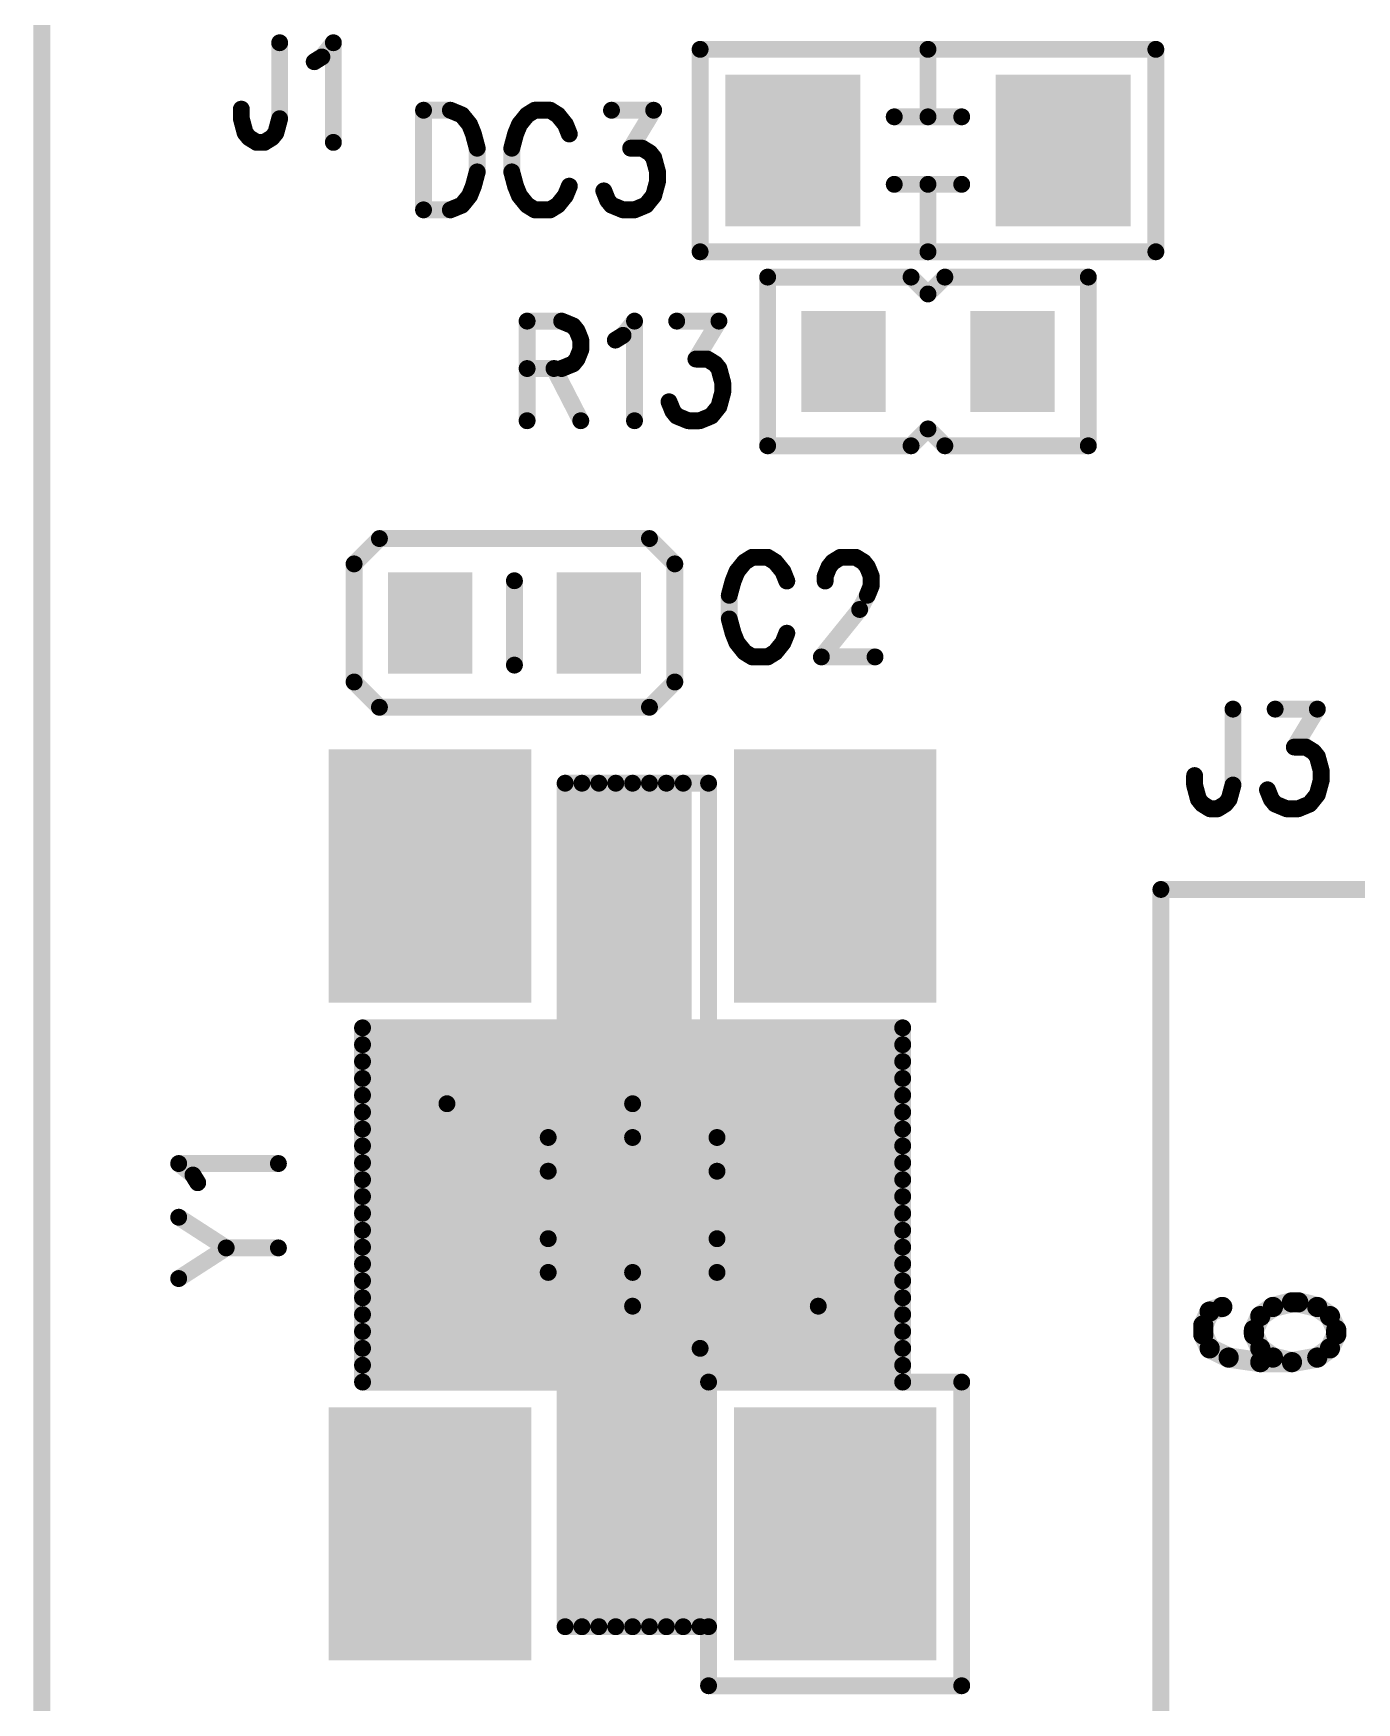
# Model space of a CAD drawing. Extents: x 100 to 128.6, y 94 to 134.1.
# Drawn here: x 99.95 to 107.79, y 102.8 to 112.69 of the extents above; entities that cross this region are included whole.
import ezdxf

# ---------------------------------------------------------------- set-up
doc = ezdxf.new("R2010")
doc.units = 0
doc.layers.get('0').update_dxf_attribs({"linetype": 'CONTINUOUS'})
doc.layers.add('MASK-TOP_PHO', color=10, linetype='CONTINUOUS')
doc.layers.add('SILK-TOP_PHO', color=9, linetype='CONTINUOUS')

# ---------------------------------------------------------------- blocks, each defined once
blk = doc.blocks.new('ROUND_1')
at = {"const_width": 0.050038}
blk.add_lwpolyline([(-0.025018, 0, 1), (0.025018, 0, 1)], format="xyb", close=True, dxfattribs=at)
blk = doc.blocks.new('ROUND_114')
at = {"const_width": 0.059944}
blk.add_lwpolyline([(-0.029972, 0, 1), (0.029972, 0, 1)], format="xyb", close=True, dxfattribs=at)
blk = doc.blocks.new('SQUARE_16')
blk.add_solid([(0.250062, 0.250062), (0.250062, -0.250062), (-0.250062, 0.250062), (-0.250062, -0.250062)])
blk = doc.blocks.new('SQUARE_48')
blk.add_solid([(0.599948, 0.599948), (0.599948, -0.599948), (-0.599948, 0.599948), (-0.599948, -0.599948)])
blk = doc.blocks.new('SQUARE_165')
blk.add_solid([(0.40005, 0.40005), (0.40005, -0.40005), (-0.40005, 0.40005), (-0.40005, -0.40005)])

msp = doc.modelspace()

# ---------------------------------------------------------------- linework, layer by layer
at = {"layer": 'MASK-TOP_PHO'}
for points, const_width in [([(100.000054, 131.99999), (100.000054, 102.00005)], 0.100076), ([(104.44988, 112.050068), (104.44988, 111.949992)], 0.8001), ([(106.05008, 112.050068), (106.05008, 111.949992)], 0.8001), ([(104.750108, 110.700058), (104.750108, 110.79988)], 0.500124), ([(105.750106, 110.700058), (105.750106, 110.79988)], 0.500124), ([(102.300024, 109.249972), (102.300024, 109.149896)], 0.500124), ([(103.300022, 109.249972), (103.300022, 109.149896)], 0.500124), ([(102.300024, 107.54995), (102.300024, 107.849924)], 1.199896), ([(104.70007, 107.54995), (104.70007, 107.849924)], 1.199896), ([(102.300024, 103.650034), (102.300024, 103.950008)], 1.199896), ([(104.70007, 103.650034), (104.70007, 103.950008)], 1.199896)]:
    msp.add_lwpolyline(points, dxfattribs=dict(at, const_width=const_width))
at = {"layer": 'SILK-TOP_PHO'}
for points, const_width in [([(100.000054, 131.99999), (100.000054, 102.00005)], 0.100076), ([(101.408992, 112.639094), (101.408992, 112.189006)], 0.100076), ([(101.613716, 112.526572), (101.659182, 112.554766)], 0.100076), ([(101.659182, 112.554766), (101.727254, 112.639094)], 0.100076), ([(101.727254, 112.639094), (101.727254, 112.048544)], 0.100076), ([(103.89997, 111.400082), (103.89997, 112.599978)], 0.100076), ([(103.89997, 112.599978), (106.59999, 112.599978)], 0.100076), ([(105.24998, 112.599978), (105.24998, 112.199928)], 0.100076), ([(106.59999, 112.599978), (106.59999, 111.400082)], 0.100076), ([(101.181916, 112.189006), (101.181916, 112.245394)], 0.100076), ([(101.204522, 112.104678), (101.181916, 112.189006)], 0.100076), ([(101.408992, 112.189006), (101.386386, 112.104678)], 0.100076), ([(102.261416, 112.239044), (102.261416, 111.648494)], 0.100076), ([(102.261416, 112.239044), (102.42042, 112.239044)], 0.100076), ([(102.42042, 112.239044), (102.488746, 112.21085)], 0.100076), ([(102.488746, 112.21085), (102.534212, 112.154716)], 0.100076), ([(102.534212, 112.154716), (102.556818, 112.098328)], 0.100076), ([(102.829614, 112.154716), (102.806754, 112.098328)], 0.100076), ([(102.87508, 112.21085), (102.829614, 112.154716)], 0.100076), ([(102.920546, 112.239044), (102.87508, 112.21085)], 0.100076), ([(103.011478, 112.239044), (102.920546, 112.239044)], 0.100076), ([(103.056944, 112.21085), (103.011478, 112.239044)], 0.100076), ([(103.102156, 112.154716), (103.056944, 112.21085)], 0.100076), ([(103.125016, 112.098328), (103.102156, 112.154716)], 0.100076), ([(103.374952, 112.239044), (103.624888, 112.239044)], 0.100076), ([(103.624888, 112.239044), (103.488744, 112.014)], 0.100076), ([(105.449878, 112.199928), (105.050082, 112.199928)], 0.100076), ([(101.227382, 112.076484), (101.204522, 112.104678)], 0.100076), ([(101.272848, 112.048544), (101.227382, 112.076484)], 0.100076), ([(101.363526, 112.076484), (101.31806, 112.048544)], 0.100076), ([(101.386386, 112.104678), (101.363526, 112.076484)], 0.100076), ([(102.556818, 112.098328), (102.579424, 112.014)], 0.100076), ([(102.806754, 112.098328), (102.784148, 112.014)], 0.100076), ([(101.31806, 112.048544), (101.272848, 112.048544)], 0.100076), ([(102.579424, 112.014), (102.579424, 111.873538)], 0.100076), ([(102.784148, 112.014), (102.784148, 111.873538)], 0.100076), ([(103.488744, 112.014), (103.556816, 112.014)], 0.100076), ([(103.556816, 112.014), (103.602282, 111.98606)], 0.100076), ([(103.602282, 111.98606), (103.624888, 111.957866)], 0.100076), ([(103.624888, 111.957866), (103.647748, 111.873538)], 0.100076), ([(102.579424, 111.873538), (102.556818, 111.788956)], 0.100076), ([(102.784148, 111.873538), (102.806754, 111.788956)], 0.100076), ([(103.647748, 111.873538), (103.647748, 111.81715)], 0.100076), ([(102.556818, 111.788956), (102.534212, 111.732822)], 0.100076), ([(102.806754, 111.788956), (102.829614, 111.732822)], 0.100076), ([(103.102156, 111.732822), (103.125016, 111.788956)], 0.100076), ([(103.352346, 111.704628), (103.329486, 111.761016)], 0.100076), ([(103.647748, 111.81715), (103.624888, 111.732822)], 0.100076), ([(105.449878, 111.799878), (105.050082, 111.799878)], 0.100076), ([(105.24998, 111.400082), (105.24998, 111.799878)], 0.100076), ([(102.488746, 111.676688), (102.42042, 111.648494)], 0.100076), ([(102.534212, 111.732822), (102.488746, 111.676688)], 0.100076), ([(102.829614, 111.732822), (102.87508, 111.676688)], 0.100076), ([(102.87508, 111.676688), (102.920546, 111.648494)], 0.100076), ([(103.011478, 111.648494), (103.056944, 111.676688)], 0.100076), ([(103.056944, 111.676688), (103.102156, 111.732822)], 0.100076), ([(103.374952, 111.676688), (103.352346, 111.704628)], 0.100076), ([(103.443278, 111.648494), (103.374952, 111.676688)], 0.100076), ([(103.579422, 111.676688), (103.51135, 111.648494)], 0.100076), ([(103.624888, 111.732822), (103.579422, 111.676688)], 0.100076), ([(102.42042, 111.648494), (102.261416, 111.648494)], 0.100076), ([(102.920546, 111.648494), (103.011478, 111.648494)], 0.100076), ([(103.51135, 111.648494), (103.443278, 111.648494)], 0.100076), ([(106.59999, 111.400082), (103.89997, 111.400082)], 0.100076), ([(104.30002, 111.249968), (104.30002, 110.24997)], 0.100076), ([(105.149904, 111.249968), (104.30002, 111.249968)], 0.100076), ([(105.24998, 111.149892), (105.149904, 111.249968)], 0.100076), ([(105.350056, 111.249968), (105.24998, 111.149892)], 0.100076), ([(106.19994, 111.249968), (105.350056, 111.249968)], 0.100076), ([(106.19994, 110.24997), (106.19994, 111.249968)], 0.100076), ([(102.87508, 110.98911), (102.87508, 110.39856)], 0.100076), ([(102.87508, 110.98911), (103.07955, 110.98911)], 0.100076), ([(103.07955, 110.98911), (103.147622, 110.960916)], 0.100076), ([(103.443278, 110.904782), (103.51135, 110.98911)], 0.100076), ([(103.51135, 110.98911), (103.51135, 110.39856)], 0.100076), ([(103.761286, 110.98911), (104.011476, 110.98911)], 0.100076), ([(104.011476, 110.98911), (103.875078, 110.764066)], 0.100076), ([(103.147622, 110.960916), (103.170482, 110.932722)], 0.100076), ([(103.170482, 110.932722), (103.193088, 110.876588)], 0.100076), ([(103.193088, 110.876588), (103.193088, 110.8202)], 0.100076), ([(103.397812, 110.876588), (103.443278, 110.904782)], 0.100076), ([(103.193088, 110.8202), (103.170482, 110.764066)], 0.100076), ([(103.07955, 110.707932), (102.87508, 110.707932)], 0.100076), ([(103.034084, 110.707932), (103.193088, 110.39856)], 0.100076), ([(103.147622, 110.735872), (103.07955, 110.707932)], 0.100076), ([(103.170482, 110.764066), (103.147622, 110.735872)], 0.100076), ([(103.875078, 110.764066), (103.94315, 110.764066)], 0.100076), ([(103.94315, 110.764066), (103.988616, 110.735872)], 0.100076), ([(103.988616, 110.735872), (104.011476, 110.707932)], 0.100076), ([(104.011476, 110.707932), (104.034082, 110.62335)], 0.100076), ([(104.034082, 110.62335), (104.034082, 110.567216)], 0.100076), ([(103.73868, 110.454694), (103.71582, 110.510828)], 0.100076), ([(104.011476, 110.482888), (103.96601, 110.4265)], 0.100076), ([(104.034082, 110.567216), (104.011476, 110.482888)], 0.100076), ([(103.761286, 110.4265), (103.73868, 110.454694)], 0.100076), ([(103.829612, 110.39856), (103.761286, 110.4265)], 0.100076), ([(103.897684, 110.39856), (103.829612, 110.39856)], 0.100076), ([(103.96601, 110.4265), (103.897684, 110.39856)], 0.100076), ([(105.149904, 110.24997), (105.24998, 110.350046)], 0.100076), ([(105.24998, 110.350046), (105.350056, 110.24997)], 0.100076), ([(104.30002, 110.24997), (105.149904, 110.24997)], 0.100076), ([(105.350056, 110.24997), (106.19994, 110.24997)], 0.100076), ([(102.00005, 109.70006), (101.849936, 109.549946)], 0.100076), ([(103.599996, 109.70006), (102.00005, 109.70006)], 0.100076), ([(103.75011, 109.549946), (103.599996, 109.70006)], 0.100076), ([(104.209088, 109.589062), (104.163622, 109.560868)], 0.100076), ([(104.30002, 109.589062), (104.209088, 109.589062)], 0.100076), ([(104.345486, 109.560868), (104.30002, 109.589062)], 0.100076), ([(104.686354, 109.560868), (104.73182, 109.589062)], 0.100076), ([(104.73182, 109.589062), (104.822752, 109.589062)], 0.100076), ([(104.822752, 109.589062), (104.868218, 109.560868)], 0.100076), ([(101.849936, 109.549946), (101.849936, 108.849922)], 0.100076), ([(103.75011, 108.849922), (103.75011, 109.549946)], 0.100076), ([(104.118156, 109.504734), (104.09555, 109.448346)], 0.100076), ([(104.163622, 109.560868), (104.118156, 109.504734)], 0.100076), ([(104.390952, 109.504734), (104.345486, 109.560868)], 0.100076), ([(104.413558, 109.448346), (104.390952, 109.504734)], 0.100076), ([(104.640888, 109.47654), (104.663748, 109.532928)], 0.100076), ([(104.663748, 109.532928), (104.686354, 109.560868)], 0.100076), ([(104.868218, 109.560868), (104.890824, 109.532928)], 0.100076), ([(104.890824, 109.532928), (104.913684, 109.47654)], 0.100076), ([(102.799896, 109.450124), (102.799896, 108.949998)], 0.100076), ([(104.09555, 109.448346), (104.07269, 109.364018)], 0.100076), ([(104.640888, 109.448346), (104.640888, 109.47654)], 0.100076), ([(104.913684, 109.420406), (104.890824, 109.364018)], 0.100076), ([(104.913684, 109.47654), (104.913684, 109.420406)], 0.100076), ([(104.07269, 109.364018), (104.07269, 109.223556)], 0.100076), ([(104.890824, 109.364018), (104.845358, 109.27969)], 0.100076), ([(104.07269, 109.223556), (104.09555, 109.138974)], 0.100076), ([(104.845358, 109.27969), (104.618282, 108.998512)], 0.100076), ([(104.09555, 109.138974), (104.118156, 109.08284)], 0.100076), ([(104.390952, 109.08284), (104.413558, 109.138974)], 0.100076), ([(104.118156, 109.08284), (104.163622, 109.026452)], 0.100076), ([(104.163622, 109.026452), (104.209088, 108.998512)], 0.100076), ([(104.209088, 108.998512), (104.30002, 108.998512)], 0.100076), ([(104.30002, 108.998512), (104.345486, 109.026452)], 0.100076), ([(104.345486, 109.026452), (104.390952, 109.08284)], 0.100076), ([(104.618282, 108.998512), (104.93629, 108.998512)], 0.100076), ([(101.849936, 108.849922), (102.00005, 108.700062)], 0.100076), ([(103.599996, 108.700062), (103.75011, 108.849922)], 0.100076), ([(102.00005, 108.700062), (103.599996, 108.700062)], 0.100076), ([(107.056936, 108.68914), (107.056936, 108.239052)], 0.100076), ([(107.306872, 108.68914), (107.556808, 108.68914)], 0.100076), ([(107.556808, 108.68914), (107.42041, 108.464096)], 0.100076), ([(107.42041, 108.464096), (107.488736, 108.464096)], 0.100076), ([(107.488736, 108.464096), (107.534202, 108.435902)], 0.100076), ([(107.534202, 108.435902), (107.556808, 108.407708)], 0.100076), ([(107.556808, 108.407708), (107.579668, 108.32338)], 0.100076), ([(107.579668, 108.32338), (107.579668, 108.267246)], 0.100076), ([(103.100124, 108.249974), (103.950008, 108.249974)], 0.100076), ([(103.100124, 103.249984), (103.100124, 108.249974)], 0.100076), ([(103.199946, 103.249984), (103.199946, 108.249974)], 0.100076), ([(103.300022, 108.249974), (103.300022, 103.249984)], 0.100076), ([(103.400098, 103.249984), (103.400098, 108.249974)], 0.100076), ([(103.49992, 108.249974), (103.49992, 103.249984)], 0.100076), ([(103.599996, 103.249984), (103.599996, 108.249974)], 0.100076), ([(103.700072, 108.249974), (103.700072, 103.249984)], 0.100076), ([(103.799894, 103.249984), (103.799894, 108.249974)], 0.100076), ([(103.950008, 108.249974), (103.950008, 103.249984)], 0.100076), ([(106.829606, 108.239052), (106.829606, 108.295186)], 0.100076), ([(106.852212, 108.154724), (106.829606, 108.239052)], 0.100076), ([(107.056936, 108.239052), (107.034076, 108.154724)], 0.100076), ([(107.284012, 108.154724), (107.261406, 108.210858)], 0.100076), ([(107.579668, 108.267246), (107.556808, 108.182918)], 0.100076), ([(106.875072, 108.12653), (106.852212, 108.154724)], 0.100076), ([(106.920538, 108.098336), (106.875072, 108.12653)], 0.100076), ([(106.966004, 108.098336), (106.920538, 108.098336)], 0.100076), ([(107.01147, 108.12653), (106.966004, 108.098336)], 0.100076), ([(107.034076, 108.154724), (107.01147, 108.12653)], 0.100076), ([(107.306872, 108.12653), (107.284012, 108.154724)], 0.100076), ([(107.374944, 108.098336), (107.306872, 108.12653)], 0.100076), ([(107.44327, 108.098336), (107.374944, 108.098336)], 0.100076), ([(107.511342, 108.12653), (107.44327, 108.098336)], 0.100076), ([(107.556808, 108.182918), (107.511342, 108.12653)], 0.100076), ([(106.629962, 100.000054), (106.629962, 107.620054)], 0.100076), ([(106.629962, 107.620054), (121.869962, 107.620054)], 0.100076), ([(101.899974, 104.70007), (101.899974, 106.799888)], 0.100076), ([(101.899974, 106.799888), (105.10012, 106.799888)], 0.100076), ([(105.10012, 106.799888), (105.10012, 104.70007)], 0.100076), ([(101.899974, 104.799892), (101.899974, 106.700066)], 0.100076), ([(101.899974, 106.700066), (105.10012, 106.700066)], 0.100076), ([(105.10012, 106.700066), (105.10012, 104.799892)], 0.100076), ([(101.899974, 104.899968), (101.899974, 106.59999)], 0.100076), ([(101.899974, 106.59999), (105.10012, 106.59999)], 0.100076), ([(105.10012, 106.59999), (105.10012, 104.899968)], 0.100076), ([(101.899974, 106.499914), (105.10012, 106.499914)], 0.100076), ([(105.10012, 106.400092), (101.899974, 106.400092)], 0.100076), ([(103.49992, 106.350054), (102.4001, 106.350054)], 0.100076), ([(103.49992, 106.149902), (103.49992, 106.350054)], 0.100076), ([(101.899974, 106.300016), (105.10012, 106.300016)], 0.100076), ([(105.10012, 106.19994), (101.899974, 106.19994)], 0.100076), ([(103.000048, 106.149902), (104.000046, 106.149902)], 0.100076), ([(101.899974, 106.100118), (105.10012, 106.100118)], 0.100076), ([(100.895404, 105.927398), (100.810822, 105.99547)], 0.100076), ([(100.810822, 105.99547), (101.401626, 105.99547)], 0.100076), ([(100.923344, 105.881932), (100.895404, 105.927398)], 0.100076), ([(105.10012, 106.000042), (101.899974, 106.000042)], 0.100076), ([(103.000048, 105.549954), (103.000048, 105.950004)], 0.100076), ([(103.000048, 105.950004), (104.000046, 105.950004)], 0.100076), ([(104.000046, 105.950004), (104.000046, 105.549954)], 0.100076), ([(101.899974, 105.899966), (105.10012, 105.899966)], 0.100076), ([(105.10012, 105.79989), (101.899974, 105.79989)], 0.100076), ([(100.810822, 105.677208), (101.092254, 105.495344)], 0.100076), ([(101.899974, 105.700068), (105.10012, 105.700068)], 0.100076), ([(105.10012, 105.599992), (101.899974, 105.599992)], 0.100076), ([(104.000046, 105.549954), (103.000048, 105.549954)], 0.100076), ([(100.810822, 105.313734), (101.092254, 105.495344)], 0.100076), ([(101.092254, 105.495344), (101.401626, 105.495344)], 0.100076), ([(101.899974, 105.499916), (105.10012, 105.499916)], 0.100076), ([(105.10012, 105.400094), (101.899974, 105.400094)], 0.100076), ([(103.000048, 105.350056), (104.000046, 105.350056)], 0.100076), ([(103.49992, 105.350056), (103.49992, 105.149904)], 0.100076), ([(101.899974, 105.300018), (105.10012, 105.300018)], 0.100076), ([(101.899974, 105.199942), (105.10012, 105.199942)], 0.100076), ([(103.49992, 105.149904), (104.599994, 105.149904)], 0.100076), ([(106.99369, 105.145332), (106.91876, 105.118154)], 0.119888), ([(107.293664, 105.145332), (107.218734, 105.090976)], 0.119888), ([(107.406186, 105.172764), (107.293664, 105.145332)], 0.119888), ([(107.443778, 105.172764), (107.406186, 105.172764)], 0.119888), ([(107.5563, 105.145332), (107.443778, 105.172764)], 0.119888), ([(107.63123, 105.090976), (107.5563, 105.145332)], 0.119888), ([(105.10012, 105.10012), (101.899974, 105.10012)], 0.100076), ([(106.91876, 105.118154), (106.881168, 105.036366)], 0.119888), ([(106.881168, 105.036366), (106.881168, 104.981756)], 0.119888), ([(107.218734, 105.090976), (107.181142, 105.009188)], 0.119888), ([(107.668822, 105.009188), (107.63123, 105.090976)], 0.119888), ([(101.899974, 105.000044), (105.10012, 105.000044)], 0.100076), ([(106.881168, 104.981756), (106.91876, 104.899968)], 0.119888), ([(107.181142, 105.009188), (107.181142, 104.981756)], 0.119888), ([(107.181142, 104.981756), (107.218734, 104.899968)], 0.119888), ([(107.63123, 104.899968), (107.668822, 104.981756)], 0.119888), ([(107.668822, 104.981756), (107.668822, 105.009188)], 0.119888), ([(101.899974, 104.899968), (105.10012, 104.899968)], 0.100076), ([(103.89997, 103.249984), (103.89997, 104.899968)], 0.100076), ([(103.89997, 104.899968), (105.10012, 104.899968)], 0.100076), ([(106.91876, 104.899968), (107.031282, 104.845358)], 0.119888), ([(107.031282, 104.845358), (107.218734, 104.81818)], 0.119888), ([(107.218734, 104.899968), (107.293664, 104.845358)], 0.119888), ([(107.293664, 104.845358), (107.406186, 104.81818)], 0.119888), ([(107.406186, 104.81818), (107.5563, 104.845358)], 0.119888), ([(107.5563, 104.845358), (107.63123, 104.899968)], 0.119888), ([(105.10012, 104.799892), (101.899974, 104.799892)], 0.100076), ([(107.218734, 104.81818), (107.406186, 104.81818)], 0.119888), ([(105.10012, 104.70007), (101.899974, 104.70007)], 0.100076), ([(103.950008, 102.899972), (103.950008, 104.70007)], 0.100076), ([(103.950008, 104.70007), (105.449878, 104.70007)], 0.100076), ([(105.449878, 104.70007), (105.449878, 102.899972)], 0.100076), ([(103.100124, 103.249984), (103.89997, 103.249984)], 0.100076), ([(105.449878, 102.899972), (103.950008, 102.899972)], 0.100076)]:
    msp.add_lwpolyline(points, dxfattribs=dict(at, const_width=const_width))

# ---------------------------------------------------------------- block references
at = {"layer": 'MASK-TOP_PHO'}
for name, p in [('SQUARE_165', (104.44988, 112.050068)), ('SQUARE_165', (106.05008, 112.050068)), ('SQUARE_165', (104.44988, 111.949992)), ('SQUARE_165', (106.05008, 111.949992)), ('SQUARE_16', (104.750108, 110.79988)), ('SQUARE_16', (105.750106, 110.79988)), ('SQUARE_16', (104.750108, 110.700058)), ('SQUARE_16', (105.750106, 110.700058)), ('SQUARE_16', (102.300024, 109.249972)), ('SQUARE_16', (103.300022, 109.249972)), ('SQUARE_16', (102.300024, 109.149896)), ('SQUARE_16', (103.300022, 109.149896)), ('SQUARE_48', (102.300024, 107.849924)), ('SQUARE_48', (104.70007, 107.849924)), ('SQUARE_48', (102.300024, 107.54995)), ('SQUARE_48', (104.70007, 107.54995)), ('SQUARE_48', (102.300024, 103.950008)), ('SQUARE_48', (104.70007, 103.950008)), ('SQUARE_48', (102.300024, 103.650034)), ('SQUARE_48', (104.70007, 103.650034))]:
    msp.add_blockref(name, p, dxfattribs=at)
at = {"layer": 'SILK-TOP_PHO'}
for name, p in [('ROUND_1', (101.408992, 112.639094)), ('ROUND_1', (101.659182, 112.554766)), ('ROUND_1', (101.727254, 112.639094)), ('ROUND_1', (103.89997, 112.599978)), ('ROUND_1', (105.24998, 112.599978)), ('ROUND_1', (106.59999, 112.599978)), ('ROUND_1', (101.613716, 112.526572)), ('ROUND_1', (101.181916, 112.245394)), ('ROUND_1', (101.181916, 112.189006)), ('ROUND_1', (101.408992, 112.189006)), ('ROUND_1', (102.261416, 112.239044)), ('ROUND_1', (102.261416, 112.239044)), ('ROUND_1', (102.42042, 112.239044)), ('ROUND_1', (102.488746, 112.21085)), ('ROUND_1', (102.534212, 112.154716)), ('ROUND_1', (102.829614, 112.154716)), ('ROUND_1', (102.87508, 112.21085)), ('ROUND_1', (102.920546, 112.239044)), ('ROUND_1', (103.011478, 112.239044)), ('ROUND_1', (103.056944, 112.21085)), ('ROUND_1', (103.102156, 112.154716)), ('ROUND_1', (103.374952, 112.239044)), ('ROUND_1', (103.624888, 112.239044)), ('ROUND_1', (105.050082, 112.199928)), ('ROUND_1', (105.24998, 112.199928)), ('ROUND_1', (105.449878, 112.199928)), ('ROUND_1', (101.204522, 112.104678)), ('ROUND_1', (101.227382, 112.076484)), ('ROUND_1', (101.363526, 112.076484)), ('ROUND_1', (101.386386, 112.104678)), ('ROUND_1', (102.556818, 112.098328)), ('ROUND_1', (102.806754, 112.098328)), ('ROUND_1', (103.125016, 112.098328)), ('ROUND_1', (101.272848, 112.048544)), ('ROUND_1', (101.31806, 112.048544)), ('ROUND_1', (101.727254, 112.048544)), ('ROUND_1', (102.579424, 112.014)), ('ROUND_1', (102.784148, 112.014)), ('ROUND_1', (103.488744, 112.014)), ('ROUND_1', (103.556816, 112.014)), ('ROUND_1', (103.602282, 111.98606)), ('ROUND_1', (103.624888, 111.957866)), ('ROUND_1', (102.579424, 111.873538)), ('ROUND_1', (102.784148, 111.873538)), ('ROUND_1', (103.647748, 111.873538)), ('ROUND_1', (102.556818, 111.788956)), ('ROUND_1', (102.806754, 111.788956)), ('ROUND_1', (103.125016, 111.788956)), ('ROUND_1', (103.329486, 111.761016)), ('ROUND_1', (103.647748, 111.81715)), ('ROUND_1', (105.050082, 111.799878)), ('ROUND_1', (105.24998, 111.799878)), ('ROUND_1', (105.449878, 111.799878)), ('ROUND_1', (102.488746, 111.676688)), ('ROUND_1', (102.534212, 111.732822)), ('ROUND_1', (102.829614, 111.732822)), ('ROUND_1', (102.87508, 111.676688)), ('ROUND_1', (103.056944, 111.676688)), ('ROUND_1', (103.102156, 111.732822)), ('ROUND_1', (103.352346, 111.704628)), ('ROUND_1', (103.374952, 111.676688)), ('ROUND_1', (103.579422, 111.676688)), ('ROUND_1', (103.624888, 111.732822)), ('ROUND_1', (102.261416, 111.648494)), ('ROUND_1', (102.261416, 111.648494)), ('ROUND_1', (102.42042, 111.648494)), ('ROUND_1', (102.920546, 111.648494)), ('ROUND_1', (103.011478, 111.648494)), ('ROUND_1', (103.443278, 111.648494)), ('ROUND_1', (103.51135, 111.648494)), ('ROUND_1', (103.89997, 111.400082)), ('ROUND_1', (105.24998, 111.400082)), ('ROUND_1', (106.59999, 111.400082)), ('ROUND_1', (106.59999, 111.400082)), ('ROUND_1', (104.30002, 111.249968)), ('ROUND_1', (104.30002, 111.249968)), ('ROUND_1', (105.149904, 111.249968)), ('ROUND_1', (105.350056, 111.249968)), ('ROUND_1', (106.19994, 111.249968)), ('ROUND_1', (105.24998, 111.149892)), ('ROUND_1', (102.87508, 110.98911)), ('ROUND_1', (102.87508, 110.98911)), ('ROUND_1', (103.07955, 110.98911)), ('ROUND_1', (103.51135, 110.98911)), ('ROUND_1', (103.761286, 110.98911)), ('ROUND_1', (104.011476, 110.98911)), ('ROUND_1', (103.147622, 110.960916)), ('ROUND_1', (103.170482, 110.932722)), ('ROUND_1', (103.193088, 110.876588)), ('ROUND_1', (103.397812, 110.876588)), ('ROUND_1', (103.443278, 110.904782)), ('ROUND_1', (103.193088, 110.8202)), ('ROUND_1', (102.87508, 110.707932)), ('ROUND_1', (103.034084, 110.707932)), ('ROUND_1', (103.07955, 110.707932)), ('ROUND_1', (103.147622, 110.735872)), ('ROUND_1', (103.170482, 110.764066)), ('ROUND_1', (103.875078, 110.764066)), ('ROUND_1', (103.94315, 110.764066)), ('ROUND_1', (103.988616, 110.735872)), ('ROUND_1', (104.011476, 110.707932)), ('ROUND_1', (104.034082, 110.62335)), ('ROUND_1', (103.71582, 110.510828)), ('ROUND_1', (104.011476, 110.482888)), ('ROUND_1', (104.034082, 110.567216)), ('ROUND_1', (102.87508, 110.39856)), ('ROUND_1', (103.193088, 110.39856)), ('ROUND_1', (103.51135, 110.39856)), ('ROUND_1', (103.73868, 110.454694)), ('ROUND_1', (103.761286, 110.4265)), ('ROUND_1', (103.829612, 110.39856)), ('ROUND_1', (103.897684, 110.39856)), ('ROUND_1', (103.96601, 110.4265)), ('ROUND_1', (105.24998, 110.350046)), ('ROUND_1', (104.30002, 110.24997)), ('ROUND_1', (105.149904, 110.24997)), ('ROUND_1', (105.350056, 110.24997)), ('ROUND_1', (106.19994, 110.24997)), ('ROUND_1', (102.00005, 109.70006)), ('ROUND_1', (103.599996, 109.70006)), ('ROUND_1', (104.209088, 109.589062)), ('ROUND_1', (104.30002, 109.589062)), ('ROUND_1', (104.73182, 109.589062)), ('ROUND_1', (104.822752, 109.589062)), ('ROUND_1', (101.849936, 109.549946)), ('ROUND_1', (103.75011, 109.549946)), ('ROUND_1', (104.118156, 109.504734)), ('ROUND_1', (104.163622, 109.560868)), ('ROUND_1', (104.345486, 109.560868)), ('ROUND_1', (104.390952, 109.504734)), ('ROUND_1', (104.663748, 109.532928)), ('ROUND_1', (104.686354, 109.560868)), ('ROUND_1', (104.868218, 109.560868)), ('ROUND_1', (104.890824, 109.532928)), ('ROUND_1', (102.799896, 109.450124)), ('ROUND_1', (104.09555, 109.448346)), ('ROUND_1', (104.413558, 109.448346)), ('ROUND_1', (104.640888, 109.47654)), ('ROUND_1', (104.640888, 109.448346)), ('ROUND_1', (104.913684, 109.47654)), ('ROUND_1', (104.913684, 109.420406)), ('ROUND_1', (104.07269, 109.364018)), ('ROUND_1', (104.890824, 109.364018)), ('ROUND_1', (104.07269, 109.223556)), ('ROUND_1', (104.845358, 109.27969)), ('ROUND_1', (104.09555, 109.138974)), ('ROUND_1', (104.413558, 109.138974)), ('ROUND_1', (104.118156, 109.08284)), ('ROUND_1', (104.163622, 109.026452)), ('ROUND_1', (104.209088, 108.998512)), ('ROUND_1', (104.30002, 108.998512)), ('ROUND_1', (104.345486, 109.026452)), ('ROUND_1', (104.390952, 109.08284)), ('ROUND_1', (104.618282, 108.998512)), ('ROUND_1', (104.93629, 108.998512)), ('ROUND_1', (102.799896, 108.949998)), ('ROUND_1', (101.849936, 108.849922)), ('ROUND_1', (103.75011, 108.849922)), ('ROUND_1', (102.00005, 108.700062)), ('ROUND_1', (103.599996, 108.700062)), ('ROUND_1', (103.599996, 108.700062)), ('ROUND_1', (107.056936, 108.68914)), ('ROUND_1', (107.306872, 108.68914)), ('ROUND_1', (107.556808, 108.68914)), ('ROUND_1', (107.42041, 108.464096)), ('ROUND_1', (107.488736, 108.464096)), ('ROUND_1', (107.534202, 108.435902)), ('ROUND_1', (107.556808, 108.407708)), ('ROUND_1', (107.579668, 108.32338)), ('ROUND_1', (103.100124, 108.249974)), ('ROUND_1', (103.100124, 108.249974)), ('ROUND_1', (103.199946, 108.249974)), ('ROUND_1', (103.300022, 108.249974)), ('ROUND_1', (103.400098, 108.249974)), ('ROUND_1', (103.49992, 108.249974)), ('ROUND_1', (103.599996, 108.249974)), ('ROUND_1', (103.700072, 108.249974)), ('ROUND_1', (103.799894, 108.249974)), ('ROUND_1', (103.950008, 108.249974)), ('ROUND_1', (103.950008, 108.249974)), ('ROUND_1', (106.829606, 108.295186)), ('ROUND_1', (106.829606, 108.239052)), ('ROUND_1', (107.056936, 108.239052)), ('ROUND_1', (107.261406, 108.210858)), ('ROUND_1', (107.579668, 108.267246)), ('ROUND_1', (106.852212, 108.154724)), ('ROUND_1', (106.875072, 108.12653)), ('ROUND_1', (106.920538, 108.098336)), ('ROUND_1', (106.966004, 108.098336)), ('ROUND_1', (107.01147, 108.12653)), ('ROUND_1', (107.034076, 108.154724)), ('ROUND_1', (107.284012, 108.154724)), ('ROUND_1', (107.306872, 108.12653)), ('ROUND_1', (107.374944, 108.098336)), ('ROUND_1', (107.44327, 108.098336)), ('ROUND_1', (107.511342, 108.12653)), ('ROUND_1', (107.556808, 108.182918)), ('ROUND_1', (106.629962, 107.620054)), ('ROUND_1', (101.899974, 106.799888)), ('ROUND_1', (105.10012, 106.799888)), ('ROUND_1', (101.899974, 106.700066)), ('ROUND_1', (105.10012, 106.700066)), ('ROUND_1', (101.899974, 106.59999)), ('ROUND_1', (101.899974, 106.59999)), ('ROUND_1', (105.10012, 106.59999)), ('ROUND_1', (105.10012, 106.59999)), ('ROUND_1', (101.899974, 106.499914)), ('ROUND_1', (105.10012, 106.499914)), ('ROUND_1', (101.899974, 106.400092)), ('ROUND_1', (102.4001, 106.350054)), ('ROUND_1', (103.49992, 106.350054)), ('ROUND_1', (105.10012, 106.400092)), ('ROUND_1', (101.899974, 106.300016)), ('ROUND_1', (105.10012, 106.300016)), ('ROUND_1', (101.899974, 106.19994)), ('ROUND_1', (103.000048, 106.149902)), ('ROUND_1', (103.49992, 106.149902)), ('ROUND_1', (104.000046, 106.149902)), ('ROUND_1', (105.10012, 106.19994)), ('ROUND_1', (101.899974, 106.100118)), ('ROUND_1', (105.10012, 106.100118)), ('ROUND_1', (100.810822, 105.99547)), ('ROUND_1', (100.895404, 105.927398)), ('ROUND_1', (101.401626, 105.99547)), ('ROUND_1', (101.899974, 106.000042)), ('ROUND_1', (103.000048, 105.950004)), ('ROUND_1', (104.000046, 105.950004)), ('ROUND_1', (105.10012, 106.000042)), ('ROUND_1', (100.923344, 105.881932)), ('ROUND_1', (101.899974, 105.899966)), ('ROUND_1', (105.10012, 105.899966)), ('ROUND_1', (101.899974, 105.79989)), ('ROUND_1', (105.10012, 105.79989)), ('ROUND_1', (100.810822, 105.677208)), ('ROUND_1', (101.899974, 105.700068)), ('ROUND_1', (105.10012, 105.700068)), ('ROUND_1', (101.899974, 105.599992)), ('ROUND_1', (103.000048, 105.549954)), ('ROUND_1', (103.000048, 105.549954)), ('ROUND_1', (104.000046, 105.549954)), ('ROUND_1', (105.10012, 105.599992)), ('ROUND_1', (101.092254, 105.495344)), ('ROUND_1', (101.092254, 105.495344)), ('ROUND_1', (101.401626, 105.495344)), ('ROUND_1', (101.899974, 105.499916)), ('ROUND_1', (105.10012, 105.499916)), ('ROUND_1', (101.899974, 105.400094)), ('ROUND_1', (103.000048, 105.350056)), ('ROUND_1', (103.49992, 105.350056)), ('ROUND_1', (104.000046, 105.350056)), ('ROUND_1', (105.10012, 105.400094)), ('ROUND_1', (100.810822, 105.313734)), ('ROUND_1', (101.899974, 105.300018)), ('ROUND_1', (105.10012, 105.300018)), ('ROUND_1', (101.899974, 105.199942)), ('ROUND_1', (103.49992, 105.149904)), ('ROUND_1', (104.599994, 105.149904)), ('ROUND_1', (105.10012, 105.199942)), ('ROUND_114', (106.99369, 105.145332)), ('ROUND_114', (107.293664, 105.145332)), ('ROUND_114', (107.406186, 105.172764)), ('ROUND_114', (107.443778, 105.172764)), ('ROUND_114', (107.5563, 105.145332)), ('ROUND_1', (101.899974, 105.10012)), ('ROUND_1', (105.10012, 105.10012)), ('ROUND_114', (106.881168, 105.036366)), ('ROUND_114', (106.91876, 105.118154)), ('ROUND_114', (107.218734, 105.090976)), ('ROUND_114', (107.63123, 105.090976)), ('ROUND_1', (101.899974, 105.000044)), ('ROUND_1', (105.10012, 105.000044)), ('ROUND_114', (106.881168, 104.981756)), ('ROUND_114', (107.181142, 105.009188)), ('ROUND_114', (107.181142, 104.981756)), ('ROUND_114', (107.668822, 105.009188)), ('ROUND_114', (107.668822, 104.981756)), ('ROUND_1', (101.899974, 104.899968)), ('ROUND_1', (101.899974, 104.899968)), ('ROUND_1', (103.89997, 104.899968)), ('ROUND_1', (105.10012, 104.899968)), ('ROUND_1', (105.10012, 104.899968)), ('ROUND_1', (105.10012, 104.899968)), ('ROUND_114', (106.91876, 104.899968)), ('ROUND_114', (107.031282, 104.845358)), ('ROUND_114', (107.218734, 104.899968)), ('ROUND_114', (107.293664, 104.845358)), ('ROUND_114', (107.5563, 104.845358)), ('ROUND_114', (107.63123, 104.899968)), ('ROUND_1', (101.899974, 104.799892)), ('ROUND_1', (101.899974, 104.799892)), ('ROUND_1', (105.10012, 104.799892)), ('ROUND_114', (107.218734, 104.81818)), ('ROUND_114', (107.406186, 104.81818)), ('ROUND_114', (107.406186, 104.81818)), ('ROUND_1', (101.899974, 104.70007)), ('ROUND_1', (101.899974, 104.70007)), ('ROUND_1', (103.950008, 104.70007)), ('ROUND_1', (105.10012, 104.70007)), ('ROUND_1', (105.449878, 104.70007)), ('ROUND_1', (103.100124, 103.249984)), ('ROUND_1', (103.100124, 103.249984)), ('ROUND_1', (103.199946, 103.249984)), ('ROUND_1', (103.300022, 103.249984)), ('ROUND_1', (103.400098, 103.249984)), ('ROUND_1', (103.49992, 103.249984)), ('ROUND_1', (103.599996, 103.249984)), ('ROUND_1', (103.700072, 103.249984)), ('ROUND_1', (103.799894, 103.249984)), ('ROUND_1', (103.89997, 103.249984)), ('ROUND_1', (103.89997, 103.249984)), ('ROUND_1', (103.950008, 103.249984)), ('ROUND_1', (103.950008, 102.899972)), ('ROUND_1', (103.950008, 102.899972)), ('ROUND_1', (105.449878, 102.899972))]:
    msp.add_blockref(name, p, dxfattribs=at)

doc.saveas('drawing.dxf')
